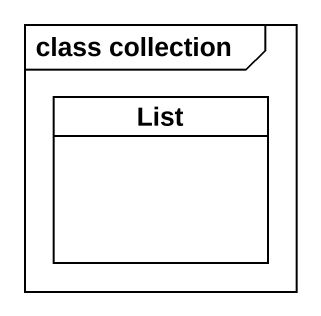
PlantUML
@startuml
mainframe class collection
hide circle
hide empty members
class List
@enduml
